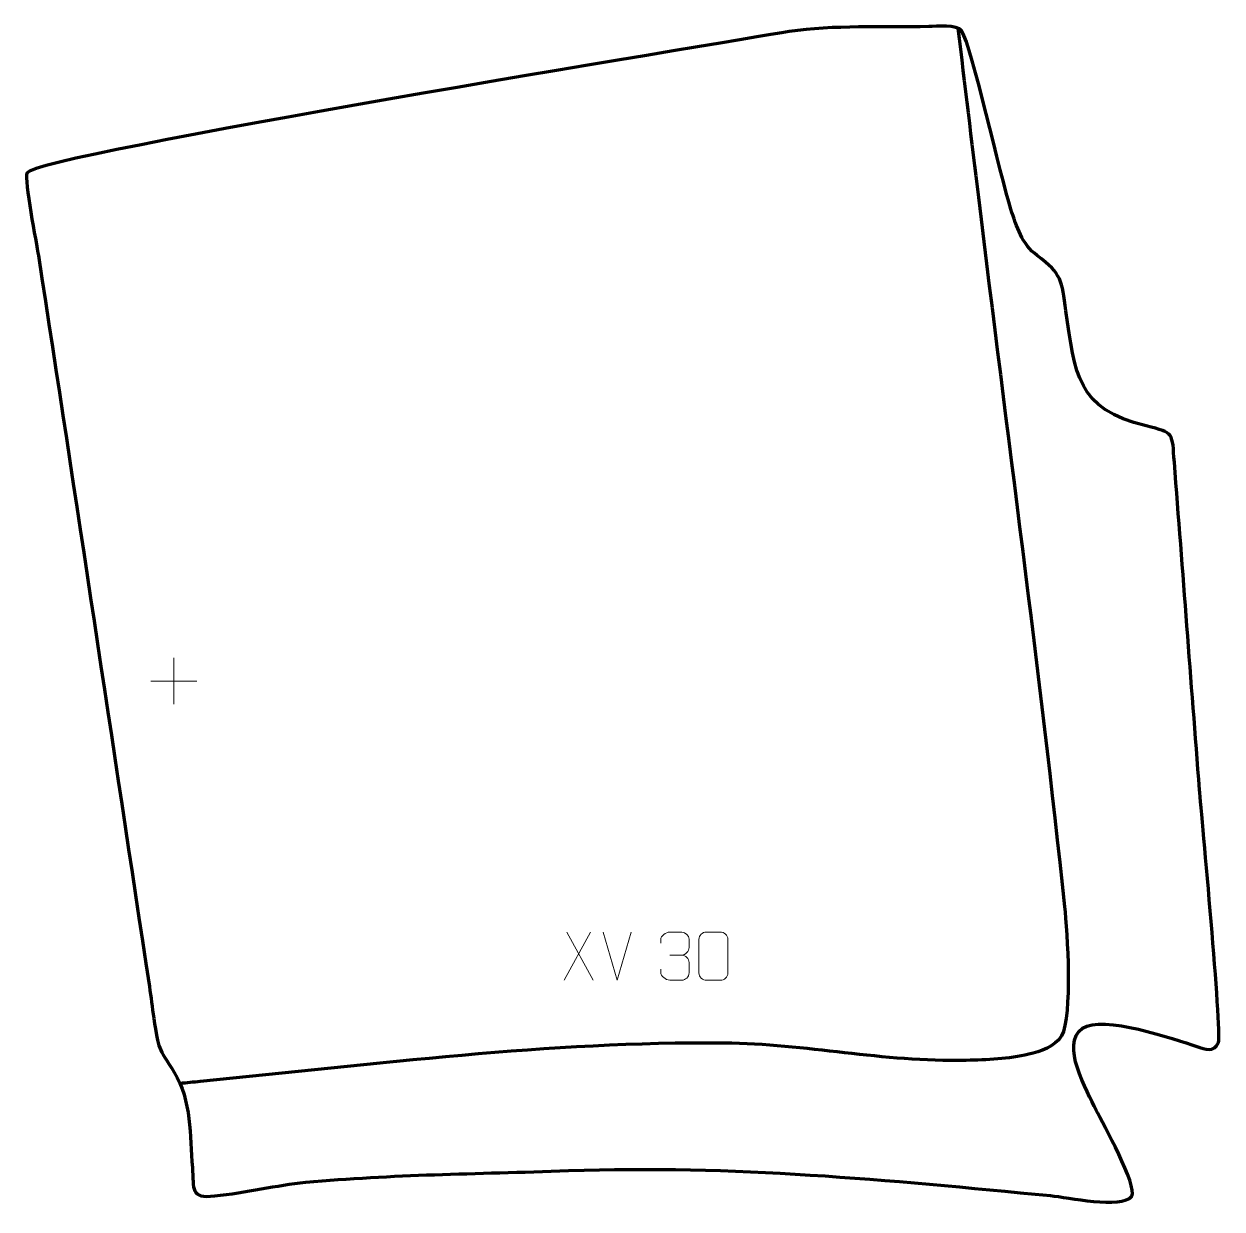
# Model space of a CAD drawing. Header units: millimetres. Extents: x -505 to 117, y 111 to 726.
import ezdxf

# ---------------------------------------------------------------- set-up
doc = ezdxf.new("R2010")
doc.units = ezdxf.units.MM
doc.header["$MEASUREMENT"] = 0
doc.layers.add('layer 2', color=7, linetype='Continuous')
doc.layers.add('layer 3', color=7, linetype='Continuous')

msp = doc.modelspace()

# ---------------------------------------------------------------- linework, layer by layer
at = {"layer": 'layer 2', "color": 142, "lineweight": 158}
msp.add_open_spline([(-19.9978, 723.9203), (-16.4449, 694.6626), (-12.892, 665.4048), (-9.339, 636.1471), (-9.339, 636.1471), (5.5556, 513.5278), (22.3735, 390.6003), (35.4323, 267.8315), (35.4323, 267.8315), (36.8665, 254.2799), (39.547, 211.2998), (33.8565, 200.5625), (33.8565, 200.5625), (30.3943, 194.8561), (22.9594, 192.5599), (16.832, 191.0617), (16.832, 191.0617), (6.4944, 188.5341), (-4.9791, 188.0847), (-15.6138, 187.8501), (-15.6138, 187.8501), (-59.0977, 186.8985), (-98.8732, 196.3868), (-141.3487, 196.7999), (-141.3487, 196.7999), (-232.0657, 197.6821), (-323.1659, 185.6402), (-413.4837, 176.8589), (-413.4837, 176.8589), (-416.9733, 176.5193), (-420.463, 176.1796), (-423.9526, 175.84)], degree=3, knots=[0, 0, 0, 0, 0.11111111, 0.11111111, 0.11111111, 0.11111111, 0.22222222, 0.22222222, 0.22222222, 0.22222222, 0.33333333, 0.33333333, 0.33333333, 0.33333333, 0.44444444, 0.44444444, 0.44444444, 0.44444444, 0.55555556, 0.55555556, 0.55555556, 0.55555556, 0.66666667, 0.66666667, 0.66666667, 0.66666667, 0.77777778, 0.77777778, 0.77777778, 0.77777778, 1, 1, 1, 1], dxfattribs=at)
at = {"layer": 'layer 3', "color": 242, "lineweight": 158}
msp.add_open_spline([(-107.603, 722.1045), (-84.5931, 725.6557), (-58.6082, 724.0546), (-35.053, 724.7311), (-35.053, 724.7311), (-31.1453, 724.8433), (-20.3543, 726.0693), (-17.9383, 722.3398), (-17.9383, 722.3398), (-12.7082, 714.2664), (2.1516, 646.815), (7.5872, 629.8852), (7.5872, 629.8852), (10.487, 620.899), (13.3102, 611.605), (21.18, 605.8369), (21.18, 605.8369), (34.5085, 595.83), (33.7349, 593.1444), (36.1838, 577.0526), (36.1838, 577.0526), (40.9418, 544.5835), (41.5827, 526.007), (77.8656, 517.3039), (77.8656, 517.3039), (92.7182, 513.7413), (91.261, 513.738), (92.4579, 498.4268), (92.4579, 498.4268), (96.8867, 441.7713), (101.1161, 385.0958), (105.5481, 328.4369), (105.5481, 328.4369), (106.6595, 314.228), (117.2259, 203.703), (115.3573, 197.0593), (115.3573, 197.0593), (113.173, 191.9157), (108.5122, 193.522), (104.1018, 195.073), (104.1018, 195.073), (92.39, 199.1121), (55.0076, 211.6529), (44.8043, 204.564), (44.8043, 204.564), (32.7804, 196.2102), (47.2748, 172.1771), (51.8205, 161.966), (51.8205, 161.966), (55.3298, 155.21), (73.4734, 122.8032), (70.3387, 117.2913), (70.3387, 117.2913), (65.0358, 110.6571), (36.7703, 116.7793), (28.1879, 117.6071), (28.1879, 117.6071), (-56.6241, 125.846), (-136.6131, 133.6236), (-222.148, 130.5966), (-222.148, 130.5966), (-271.1794, 128.8614), (-313.4085, 128.7352), (-358.609, 124.5438), (-358.609, 124.5438), (-373.9199, 123.124), (-389.5488, 119.1542), (-405.9448, 117.4403), (-405.9448, 117.4403), (-418.9315, 116.0827), (-416.6052, 120.9398), (-417.5515, 132.2935), (-417.5515, 132.2935), (-418.7157, 148.6466), (-418.0286, 167.2217), (-426.9471, 181.5932), (-426.9471, 181.5932), (-435.3952, 195.2065), (-435.0976, 192.6427), (-437.585, 209.7782), (-437.585, 209.7782), (-438.3827, 215.2735), (-439.1055, 220.7798), (-439.8954, 226.2771), (-439.8954, 226.2771), (-459.1038, 352.7668), (-477.9824, 479.3297), (-497.5242, 605.764), (-497.5242, 605.764), (-498.5403, 612.1158), (-505.0094, 645.2479), (-503.4999, 648.6655), (-503.4999, 648.6655), (-499.3458, 658.0709), (-138.1187, 716.9431), (-107.603, 722.1045)], degree=3, knots=[0, 0, 0, 0, 0.04, 0.04, 0.04, 0.04, 0.08, 0.08, 0.08, 0.08, 0.12, 0.12, 0.12, 0.12, 0.16, 0.16, 0.16, 0.16, 0.2, 0.2, 0.2, 0.2, 0.24, 0.24, 0.24, 0.24, 0.28, 0.28, 0.28, 0.28, 0.32, 0.32, 0.32, 0.32, 0.36, 0.36, 0.36, 0.36, 0.4, 0.4, 0.4, 0.4, 0.44, 0.44, 0.44, 0.44, 0.48, 0.48, 0.48, 0.48, 0.52, 0.52, 0.52, 0.52, 0.56, 0.56, 0.56, 0.56, 0.6, 0.6, 0.6, 0.6, 0.64, 0.64, 0.64, 0.64, 0.68, 0.68, 0.68, 0.68, 0.72, 0.72, 0.72, 0.72, 0.76, 0.76, 0.76, 0.76, 0.8, 0.8, 0.8, 0.8, 0.84, 0.84, 0.84, 0.84, 0.88, 0.88, 0.88, 0.88, 0.92, 0.92, 0.92, 0.92, 1, 1, 1, 1], dxfattribs=at)
at = {"layer": 'layer 3', "color": 250, "lineweight": 9}
for points in [[(-427.1617, 396.8419), (-427.1617, 396.8419), (-427.1617, 372.864), (-427.1617, 372.864)], [(-439.1506, 384.8529), (-439.1506, 384.8529), (-415.1727, 384.8529), (-415.1727, 384.8529)], [(-210.7878, 254.4547), (-210.7878, 254.4547), (-224.5284, 229.5589), (-224.5284, 229.5589)], [(-223.0738, 254.4547), (-223.0738, 254.4547), (-209.3332, 229.5012), (-209.3332, 229.5012)], [(-196.9309, 229.5011), (-196.9309, 229.5011), (-204.2527, 254.4547), (-204.2527, 254.4547)], [(-189.609, 254.4547), (-189.609, 254.4547), (-196.9308, 229.5011), (-196.9308, 229.5011)], [(-169.5857, 242.5252), (-169.5857, 242.5252), (-163.3893, 242.5252), (-163.3893, 242.5252)]]:
    msp.add_open_spline(points, degree=3, dxfattribs=at)
for points, knots in [([(-174.2954, 248.7704), (-174.2954, 248.7704), (-174.2954, 250.6276), (-174.2954, 250.6276), (-174.2954, 250.6276), (-174.3097, 252.3695), (-171.6452, 254.4876), (-169.5861, 254.4649), (-169.5861, 254.4649), (-167.522, 254.4649), (-165.458, 254.4649), (-163.3943, 254.4649), (-163.3943, 254.4649), (-161.1998, 254.4737), (-159.6015, 252.6269), (-159.5571, 250.7148), (-159.5571, 250.7148), (-159.5575, 249.2797), (-159.5575, 247.8446), (-159.5571, 246.4091), (-159.5571, 246.4091), (-159.6057, 244.7556), (-161.2083, 242.5256), (-163.4066, 242.5356), (-163.4066, 242.5356), (-161.2029, 242.5244), (-159.5949, 240.7212), (-159.5409, 238.6617), (-159.5409, 238.6617), (-159.5413, 236.877), (-159.5413, 235.0923), (-159.5409, 233.3072), (-159.5409, 233.3072), (-159.5308, 231.2458), (-161.5857, 229.4827), (-163.4066, 229.4908), (-163.4066, 229.4908), (-165.4719, 229.4911), (-167.5371, 229.4911), (-169.6027, 229.4908), (-169.6027, 229.4908), (-171.7713, 229.5023), (-174.3023, 231.9025), (-174.3209, 233.3643), (-174.3209, 233.3643), (-174.3209, 233.3643), (-174.3209, 235.2729), (-174.3209, 235.2729)], [0, 0, 0, 0, 0.07692308, 0.07692308, 0.07692308, 0.07692308, 0.15384615, 0.15384615, 0.15384615, 0.15384615, 0.23076923, 0.23076923, 0.23076923, 0.23076923, 0.30769231, 0.30769231, 0.30769231, 0.30769231, 0.38461538, 0.38461538, 0.38461538, 0.38461538, 0.46153846, 0.46153846, 0.46153846, 0.46153846, 0.53846154, 0.53846154, 0.53846154, 0.53846154, 0.61538462, 0.61538462, 0.61538462, 0.61538462, 0.69230769, 0.69230769, 0.69230769, 0.69230769, 0.76923077, 0.76923077, 0.76923077, 0.76923077, 0.84615385, 0.84615385, 0.84615385, 0.84615385, 1, 1, 1, 1]), ([(-150.5115, 254.4772), (-148.1454, 254.4772), (-145.7789, 254.4772), (-143.4124, 254.4772), (-143.4124, 254.4772), (-141.4319, 254.5128), (-139.4059, 253.0185), (-139.3788, 250.5764), (-139.3788, 250.5764), (-139.3792, 244.819), (-139.3792, 239.0612), (-139.3788, 233.303), (-139.3788, 233.303), (-139.5209, 230.9754), (-141.2273, 229.4931), (-143.4124, 229.4823), (-143.4124, 229.4823), (-145.7848, 229.4827), (-148.1572, 229.4827), (-150.5292, 229.4823), (-150.5292, 229.4823), (-152.4877, 229.3767), (-154.4941, 231.2646), (-154.4827, 233.2856), (-154.4827, 233.2856), (-154.4823, 239.0662), (-154.4823, 244.8465), (-154.4827, 250.6263), (-154.4827, 250.6263), (-154.4784, 252.7683), (-152.7013, 254.4908), (-150.5115, 254.4772)], [0, 0, 0, 0, 0.11111111, 0.11111111, 0.11111111, 0.11111111, 0.22222222, 0.22222222, 0.22222222, 0.22222222, 0.33333333, 0.33333333, 0.33333333, 0.33333333, 0.44444444, 0.44444444, 0.44444444, 0.44444444, 0.55555556, 0.55555556, 0.55555556, 0.55555556, 0.66666667, 0.66666667, 0.66666667, 0.66666667, 0.77777778, 0.77777778, 0.77777778, 0.77777778, 1, 1, 1, 1])]:
    msp.add_open_spline(points, degree=3, knots=knots, dxfattribs=at)

doc.saveas('drawing.dxf')
